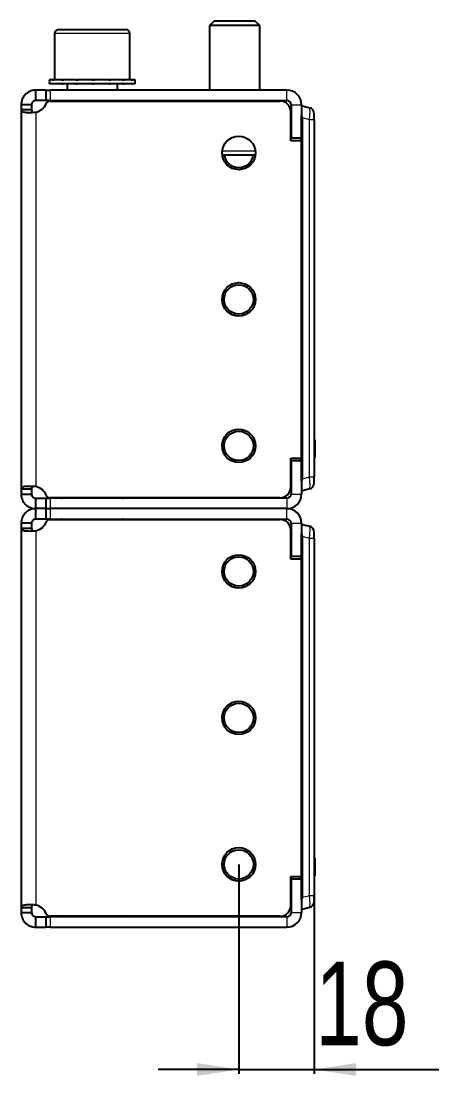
# Model space of a CAD drawing. Header units: millimetres. Extents: x 0 to 1950, y -808 to 619.
# Drawn here: x 1395.9 to 1496.4, y 253.8 to 505.9 of the extents above; entities that cross this region are included whole.
import ezdxf

# ---------------------------------------------------------------- set-up
doc = ezdxf.new("R2010")
doc.units = ezdxf.units.MM
doc.layers.add('FORMAT', color=7, linetype='Continuous')
doc.styles.add('SLDTEXTSTYLE0', font='TXT', dxfattribs={"width": 0.75})
doc.dimstyles.new('SLDDIMSTYLE1', dxfattribs={"dimtxt": 20, "dimasz": 10, "dimexe": 0, "dimexo": 0.0625, "dimgap": 5, "dimtad": 2, "dimdec": 1, "dimrnd": 1e-09, "dimzin": 12, "dimdsep": 46, "dimtxsty": 'SLDTEXTSTYLE0', "dimsah": 1, "dimcen": 0.09, "dimadec": 0, "dimazin": 3, "dimtfac": 1, "dimtmove": 0, "dimatfit": 0, "dimfxl": 0, "dimfrac": 2, "dimtolj": 1, "dimtzin": 12, "dimarcsym": 0})

# ---------------------------------------------------------------- blocks, each defined once
blk = doc.blocks.new('_D_4')
at = {"layer": 'FORMAT'}
for p, q in [((1447.92, 304.38), (1447.92, 254.38)), ((1465.92, 299.63), (1465.92, 254.38)), ((1447.92, 255.38), (1428.69, 255.38)), ((1447.92, 255.38), (1465.92, 255.38)), ((1465.92, 255.38), (1495.7, 255.38))]:
    blk.add_line(p, q, dxfattribs=at)
for points in [[(1447.92, 255.38), (1437.92, 256.92), (1437.92, 253.85)], [(1465.92, 255.38), (1475.92, 253.85), (1475.92, 256.92)]]:
    blk.add_solid(points, dxfattribs=at)
at = {"layer": 'FORMAT', "insert": (1466.15, 281.17), "char_height": 20, "attachment_point": 1, "style": 'SLDTEXTSTYLE0'}
blk.add_mtext('18', dxfattribs=at)

msp = doc.modelspace()

# ---------------------------------------------------------------- linework, layer by layer
at = {"color": 7, "linetype": 'Continuous', "lineweight": 25}
for p, q in [((1442, 505.89), (1440.92, 504.82)), ((1440.92, 504.82), (1440.92, 489.39)), ((1452.92, 504.82), (1440.92, 504.82)), ((1451.85, 505.89), (1442, 505.89)), ((1452.92, 504.82), (1451.85, 505.89)), ((1452.92, 489.39), (1452.92, 504.82)), ((1403.92, 502.89), (1403.92, 491.89)), ((1404.92, 503.89), (1420.92, 503.89)), ((1421.92, 491.89), (1421.92, 502.89)), ((1402.67, 491.89), (1402.67, 490.89)), ((1402.67, 491.89), (1402.68, 491.89)), ((1402.68, 491.89), (1402.68, 491.64)), ((1403.48, 491.89), (1402.68, 491.89)), ((1403.48, 491.89), (1403.57, 491.89)), ((1403.57, 491.89), (1403.57, 491.64)), ((1405.71, 491.89), (1403.57, 491.89)), ((1405.71, 491.89), (1405.89, 491.89)), ((1405.89, 491.89), (1405.89, 491.64)), ((1409.05, 491.89), (1405.89, 491.89)), ((1409.05, 491.89), (1409.28, 491.89)), ((1409.28, 491.89), (1409.28, 491.64)), ((1412.98, 491.89), (1409.28, 491.89)), ((1412.98, 491.89), (1413.06, 491.89)), ((1413.19, 491.89), (1413.23, 491.89)), ((1413.23, 491.89), (1413.23, 491.64)), ((1416.9, 491.89), (1413.23, 491.89)), ((1416.9, 491.89), (1417.12, 491.89)), ((1417.12, 491.89), (1417.12, 491.64)), ((1420.21, 491.89), (1417.12, 491.89)), ((1420.21, 491.89), (1420.38, 491.89)), ((1420.38, 491.89), (1420.38, 491.64)), ((1422.41, 491.89), (1420.38, 491.89)), ((1422.41, 491.89), (1422.51, 491.89)), ((1422.51, 491.89), (1422.51, 491.64)), ((1423.17, 491.89), (1422.51, 491.89)), ((1423.17, 490.89), (1423.17, 491.89)), ((1399.42, 486.89), (1399.42, 489.39)), ((1401.83, 489.39), (1399.42, 489.39)), ((1401.83, 489.39), (1401.83, 486.89)), ((1401.83, 489.39), (1402.83, 489.39)), ((1402.67, 490.89), (1402.68, 490.89)), ((1402.68, 490.89), (1402.68, 491.14)), ((1403.48, 490.89), (1402.68, 490.89)), ((1459.42, 489.39), (1402.83, 489.39)), ((1403.48, 490.89), (1403.57, 490.89)), ((1403.57, 490.89), (1403.57, 491.14)), ((1405.71, 490.89), (1403.57, 490.89)), ((1405.71, 490.89), (1405.89, 490.89)), ((1405.89, 490.89), (1405.89, 491.14)), ((1409.05, 490.89), (1405.89, 490.89)), ((1406.92, 490.89), (1406.92, 489.39)), ((1409.05, 490.89), (1409.28, 490.89)), ((1409.28, 490.89), (1409.28, 491.14)), ((1412.98, 490.89), (1409.28, 490.89)), ((1412.98, 490.89), (1413.15, 490.89)), ((1413.15, 490.89), (1413.23, 490.89)), ((1413.23, 490.89), (1413.23, 491.14)), ((1416.9, 490.89), (1413.23, 490.89)), ((1416.9, 490.89), (1417.12, 490.89)), ((1417.12, 490.89), (1417.12, 491.14)), ((1420.21, 490.89), (1417.12, 490.89)), ((1418.92, 489.39), (1418.92, 490.89)), ((1420.21, 490.89), (1420.38, 490.89)), ((1420.38, 490.89), (1420.38, 491.14)), ((1422.41, 490.89), (1420.38, 490.89)), ((1422.41, 490.89), (1422.51, 490.89)), ((1422.51, 490.89), (1422.51, 491.14)), ((1423.17, 490.89), (1422.51, 490.89)), ((1401.83, 486.89), (1399.42, 486.89)), ((1402.83, 486.89), (1401.83, 486.89)), ((1402.83, 486.89), (1459.42, 486.89)), ((1402.85, 486.79), (1457.82, 486.79)), ((1436.67, 486.89), (1436.67, 486.79)), ((1436.97, 486.89), (1436.97, 486.79)), ((1438.65, 486.89), (1438.65, 486.79)), ((1441.6, 486.89), (1441.6, 486.79)), ((1445.36, 486.89), (1445.36, 486.79)), ((1449.35, 486.89), (1449.35, 486.79)), ((1452.98, 486.89), (1452.98, 486.79)), ((1455.68, 486.89), (1455.68, 486.79)), ((1457.05, 486.89), (1457.05, 486.79)), ((1457.17, 486.79), (1457.17, 486.89)), ((1395.92, 485.89), (1395.92, 484.67)), ((1398.42, 485.89), (1395.92, 485.89)), ((1395.92, 484.67), (1395.92, 394.11)), ((1398.42, 484.67), (1395.92, 484.67)), ((1398.42, 485.89), (1398.42, 484.67)), ((1460.32, 477.29), (1460.32, 484.29)), ((1460.42, 485.89), (1460.42, 477.94)), ((1462.92, 485.89), (1462.92, 477.94)), ((1462.92, 485.64), (1463.12, 485.64)), ((1463.12, 485.64), (1464.81, 485.19)), ((1462.92, 395.92), (1462.92, 483.37)), ((1463.12, 396.54), (1463.12, 482.74)), ((1465.92, 482.29), (1465.92, 483.74)), ((1465.92, 482.29), (1465.92, 407.84)), ((1460.32, 478.87), (1460.42, 478.66)), ((1462.92, 477.29), (1460.32, 477.29)), ((1462.92, 477.94), (1460.42, 477.94)), ((1462.92, 477.29), (1462.92, 401.49)), ((1451.89, 473.89), (1443.96, 473.89)), ((1465.92, 407.84), (1465.92, 399.64)), ((1466.12, 405.9), (1465.92, 405.9)), ((1466.12, 405.86), (1465.92, 405.86)), ((1466.12, 405.84), (1465.92, 405.84)), ((1466.12, 405.4), (1466.12, 402.08)), ((1460.32, 401.49), (1462.92, 401.49)), ((1460.32, 394.49), (1460.32, 401.49)), ((1460.42, 400.84), (1460.42, 392.89)), ((1462.92, 400.84), (1460.42, 400.84)), ((1462.92, 400.84), (1462.92, 392.89)), ((1466.12, 401.64), (1465.92, 401.64)), ((1466.12, 401.59), (1465.92, 401.59)), ((1460.32, 400.41), (1460.42, 400.63)), ((1465.92, 399.64), (1465.92, 396.99)), ((1465.92, 395.54), (1465.92, 396.99)), ((1395.92, 394.11), (1398.42, 394.11)), ((1395.92, 394.11), (1395.92, 392.89)), ((1398.42, 394.11), (1398.42, 392.89)), ((1463.12, 393.64), (1462.92, 393.64)), ((1464.81, 394.09), (1463.12, 393.64)), ((1395.92, 392.89), (1398.42, 392.89)), ((1399.42, 389.39), (1399.42, 391.89)), ((1399.42, 391.89), (1401.83, 391.89)), ((1401.83, 391.89), (1401.83, 389.39)), ((1401.83, 391.89), (1402.83, 391.89)), ((1459.42, 391.89), (1402.83, 391.89)), ((1457.82, 391.99), (1402.85, 391.99)), ((1399.42, 386.89), (1399.42, 389.39)), ((1401.83, 389.39), (1399.42, 389.39)), ((1401.83, 389.39), (1401.83, 386.89)), ((1401.83, 389.39), (1402.83, 389.39)), ((1459.42, 389.39), (1402.83, 389.39)), ((1398.42, 385.89), (1395.92, 385.89)), ((1395.92, 385.89), (1395.92, 384.67)), ((1398.42, 385.89), (1398.42, 384.67)), ((1401.83, 386.89), (1399.42, 386.89)), ((1402.83, 386.89), (1401.83, 386.89)), ((1402.83, 386.89), (1459.42, 386.89)), ((1402.85, 386.79), (1457.82, 386.79)), ((1460.42, 385.89), (1460.42, 377.94)), ((1462.92, 385.89), (1462.92, 377.94)), ((1462.92, 385.64), (1463.12, 385.64)), ((1463.12, 385.64), (1464.81, 385.19)), ((1395.92, 384.67), (1395.92, 294.11)), ((1398.42, 384.67), (1395.92, 384.67)), ((1460.32, 377.29), (1460.32, 384.29)), ((1462.92, 295.92), (1462.92, 383.37)), ((1465.92, 382.29), (1465.92, 383.74)), ((1463.12, 296.54), (1463.12, 382.74)), ((1465.92, 382.29), (1465.92, 307.84)), ((1460.32, 378.87), (1460.42, 378.66)), ((1462.92, 377.29), (1460.32, 377.29)), ((1462.92, 377.94), (1460.42, 377.94)), ((1462.92, 377.29), (1462.92, 301.49)), ((1465.92, 307.84), (1465.92, 299.64)), ((1466.12, 305.9), (1465.92, 305.9)), ((1466.12, 305.86), (1465.92, 305.86)), ((1466.12, 305.84), (1465.92, 305.84)), ((1466.12, 305.4), (1466.12, 302.08)), ((1460.32, 301.49), (1462.92, 301.49)), ((1460.32, 294.49), (1460.32, 301.49)), ((1460.32, 300.41), (1460.42, 300.63)), ((1460.42, 300.84), (1460.42, 292.89)), ((1462.92, 300.84), (1460.42, 300.84)), ((1462.92, 300.84), (1462.92, 292.89)), ((1466.12, 301.64), (1465.92, 301.64)), ((1466.12, 301.59), (1465.92, 301.59)), ((1465.92, 299.64), (1465.92, 296.99)), ((1465.92, 295.54), (1465.92, 296.99)), ((1395.92, 294.11), (1398.42, 294.11)), ((1395.92, 294.11), (1395.92, 292.89)), ((1395.92, 292.89), (1398.42, 292.89)), ((1398.42, 294.11), (1398.42, 292.89)), ((1463.12, 293.64), (1462.92, 293.64)), ((1464.81, 294.09), (1463.12, 293.64)), ((1399.42, 289.39), (1399.42, 291.89)), ((1399.42, 291.89), (1401.83, 291.89)), ((1401.83, 291.89), (1401.83, 289.39)), ((1401.83, 291.89), (1402.83, 291.89)), ((1459.42, 291.89), (1402.83, 291.89)), ((1457.82, 291.99), (1402.85, 291.99)), ((1399.42, 289.39), (1401.83, 289.39)), ((1402.83, 289.39), (1401.83, 289.39)), ((1402.83, 289.39), (1459.42, 289.39))]:
    msp.add_line(p, q, dxfattribs=at)
at = {"color": 8, "linetype": 'Continuous', "lineweight": 18}
for p, q in [((1421.92, 502.89), (1403.92, 502.89)), ((1402.83, 489.39), (1402.83, 486.89)), ((1459.42, 486.89), (1459.42, 489.39)), ((1399.42, 484.12), (1399.42, 394.67)), ((1460.42, 485.89), (1462.92, 485.89)), ((1464.81, 482.29), (1463.12, 482.74)), ((1464.81, 396.99), (1464.81, 482.29)), ((1465.92, 482.29), (1464.81, 482.29)), ((1462.73, 477.29), (1462.73, 477.94)), ((1443.96, 474.89), (1451.89, 474.89)), ((1466.12, 405.4), (1465.92, 405.4)), ((1462.73, 400.84), (1462.73, 401.49)), ((1466.12, 402.08), (1465.92, 402.08)), ((1463.12, 396.54), (1464.81, 396.99)), ((1464.81, 396.99), (1465.92, 396.99)), ((1402.83, 391.89), (1402.83, 389.39)), ((1459.42, 391.89), (1459.42, 389.39)), ((1460.42, 392.89), (1462.92, 392.89)), ((1402.83, 389.39), (1402.83, 386.89)), ((1459.42, 386.89), (1459.42, 389.39)), ((1460.42, 385.89), (1462.92, 385.89)), ((1399.42, 384.12), (1399.42, 294.67)), ((1464.81, 382.29), (1463.12, 382.74)), ((1464.81, 296.99), (1464.81, 382.29)), ((1465.92, 382.29), (1464.81, 382.29)), ((1462.73, 377.29), (1462.73, 377.94)), ((1466.12, 305.4), (1465.92, 305.4)), ((1462.73, 300.84), (1462.73, 301.49)), ((1466.12, 302.08), (1465.92, 302.08)), ((1463.12, 296.54), (1464.81, 296.99)), ((1464.81, 296.99), (1465.92, 296.99)), ((1460.42, 292.89), (1462.92, 292.89)), ((1402.83, 291.89), (1402.83, 289.39)), ((1459.42, 291.89), (1459.42, 289.39))]:
    msp.add_line(p, q, dxfattribs=at)
at = {"color": 7, "linetype": 'Continuous', "lineweight": 25}
for centre, radius in [((1447.92, 474.39), 4), ((1447.92, 439.39), 4), ((1447.92, 439.39), 3.5), ((1447.92, 404.39), 4), ((1447.92, 404.39), 3.5), ((1447.92, 374.39), 4), ((1447.92, 374.39), 3.5), ((1447.92, 339.39), 4), ((1447.92, 339.39), 3.5), ((1447.92, 304.39), 4), ((1447.92, 304.39), 3.5)]:
    msp.add_circle(centre, radius, dxfattribs=at)
for centre, radius, start, end in [((1404.92, 502.89), 1, 90, 180), ((1420.92, 502.89), 1, 0, 90), ((1459.42, 485.89), 3.5, 360, 90), ((1402.85, 485.79), 1, 90, 157.1146), ((1405.57, 486.54), 0.35, 45.5847, 90), ((1420.27, 486.54), 0.35, 90, 134.4153), ((1457.82, 484.29), 2.5, 360, 90), ((1459.42, 485.89), 1, 360, 90), ((1398.7, 487.54), 3.5, 281.8948, 337.1146), ((1464.42, 483.74), 1.5, 0, 75), ((1447.92, 474.39), 3.5, 188.2132, 351.7868), ((1398.7, 391.24), 3.5, 22.8854, 78.1052), ((1457.82, 394.49), 2.5, 270, 0), ((1464.42, 395.54), 1.5, 285, 0), ((1402.85, 392.99), 1, 202.8854, 270), ((1405.57, 392.24), 0.35, 270, 314.4153), ((1420.27, 392.24), 0.35, 225.5847, 270), ((1459.42, 392.89), 3.5, 270, 0), ((1459.42, 392.89), 1, 270, 0), ((1459.42, 385.89), 3.5, 360, 90), ((1398.7, 387.54), 3.5, 281.8948, 337.1146), ((1402.85, 385.79), 1, 90, 157.1146), ((1405.57, 386.54), 0.35, 45.5847, 90), ((1420.27, 386.54), 0.35, 90, 134.4153), ((1457.82, 384.29), 2.5, 360, 90), ((1459.42, 385.89), 1, 360, 90), ((1464.42, 383.74), 1.5, 0, 75), ((1464.42, 295.54), 1.5, 285, 0), ((1398.7, 291.24), 3.5, 22.8854, 78.1052), ((1402.85, 292.99), 1, 202.8854, 270), ((1457.82, 294.49), 2.5, 270, 0), ((1459.42, 292.89), 3.5, 270, 0), ((1459.42, 292.89), 1, 270, 0), ((1405.57, 292.24), 0.35, 270, 314.4153), ((1420.27, 292.24), 0.35, 225.5847, 270)]:
    msp.add_arc(centre, radius, start, end, dxfattribs=at)
at = {"color": 8, "linetype": 'Continuous', "lineweight": 18}
for centre, major_axis, start_param, end_param in [((1464.42, 482.19), (0.38, 3), 4.762686, 6.266445), ((1464.42, 397.1), (-0.38, 3), 3.158333, 4.662092), ((1464.42, 382.19), (0.38, 3), 4.762686, 6.266445), ((1464.42, 297.1), (-0.38, 3), 3.158333, 4.662092)]:
    msp.add_ellipse(centre, major_axis=major_axis, ratio=0.123038, start_param=start_param, end_param=end_param, dxfattribs=at)
at = {"color": 7, "linetype": 'Continuous', "lineweight": 25}
for centre, major_axis, start_param, end_param in [((1451.53, 485.64), (11.57, -3.1), 0.067037, 0.253072), ((1451.53, 393.64), (11.57, 3.1), 6.030113, 6.216148), ((1451.53, 385.64), (11.57, -3.1), 0.067037, 0.253072), ((1451.53, 293.64), (11.57, 3.1), 6.030113, 6.216148)]:
    msp.add_ellipse(centre, major_axis=major_axis, ratio=0.250563, start_param=start_param, end_param=end_param, dxfattribs=at)
for points, knots in [([(1402.68, 491.64), (1402.68, 491.68), (1402.68, 491.75), (1402.68, 491.83), (1402.68, 491.87), (1402.67, 491.89)], [0, 0, 0, 0, 0.499981, 0.749988, 1, 1, 1, 1]), ([(1403.57, 491.64), (1403.56, 491.68), (1403.53, 491.75), (1403.5, 491.83), (1403.48, 491.87), (1403.48, 491.89)], [0, 0, 0, 0, 0.499981, 0.749988, 1, 1, 1, 1]), ([(1405.89, 491.64), (1405.86, 491.68), (1405.82, 491.75), (1405.76, 491.83), (1405.73, 491.87), (1405.71, 491.89)], [0, 0, 0, 0, 0.4999808, 0.7499881, 1, 1, 1, 1]), ([(1409.28, 491.64), (1409.24, 491.68), (1409.19, 491.75), (1409.11, 491.83), (1409.07, 491.87), (1409.05, 491.89)], [0, 0, 0, 0, 0.499981, 0.749988, 1, 1, 1, 1]), ([(1413.23, 491.64), (1413.18, 491.68), (1413.12, 491.75), (1413.04, 491.83), (1413, 491.87), (1412.98, 491.89)], [0, 0, 0, 0, 0.499981, 0.749988, 1, 1, 1, 1]), ([(1413.23, 491.64), (1413.21, 491.71), (1413.19, 491.84), (1413.16, 491.88), (1413.15, 491.89)], [0, 0, 0, 0, 0.561794, 1, 1, 1, 1]), ([(1417.12, 491.64), (1417.09, 491.68), (1417.03, 491.75), (1416.95, 491.83), (1416.91, 491.87), (1416.9, 491.89)], [0, 0, 0, 0, 0.4999808, 0.7499881, 1, 1, 1, 1]), ([(1420.38, 491.64), (1420.35, 491.68), (1420.31, 491.75), (1420.25, 491.83), (1420.22, 491.87), (1420.21, 491.89)], [0, 0, 0, 0, 0.499981, 0.749988, 1, 1, 1, 1]), ([(1422.51, 491.64), (1422.49, 491.68), (1422.47, 491.75), (1422.44, 491.83), (1422.42, 491.87), (1422.41, 491.89)], [0, 0, 0, 0, 0.4999808, 0.7499881, 1, 1, 1, 1]), ([(1399.42, 489.39), (1399.13, 489.37), (1398.58, 489.33), (1397.68, 488.98), (1396.79, 488.31), (1396.07, 487.2), (1395.97, 486.34), (1395.92, 485.89)], [0, 0, 0, 0, 0.16069, 0.301312, 0.521951, 0.753573, 1, 1, 1, 1]), ([(1402.67, 490.89), (1402.68, 490.91), (1402.68, 490.95), (1402.68, 491.04), (1402.68, 491.1), (1402.68, 491.14)], [0, 0, 0, 0, 0.25014, 0.50028, 1, 1, 1, 1]), ([(1403.48, 490.89), (1403.48, 490.91), (1403.5, 490.95), (1403.53, 491.04), (1403.56, 491.1), (1403.57, 491.14)], [0, 0, 0, 0, 0.25014, 0.50028, 1, 1, 1, 1]), ([(1405.71, 490.89), (1405.73, 490.91), (1405.76, 490.95), (1405.82, 491.04), (1405.86, 491.1), (1405.89, 491.14)], [0, 0, 0, 0, 0.25014, 0.50028, 1, 1, 1, 1]), ([(1409.05, 490.89), (1409.07, 490.91), (1409.11, 490.95), (1409.19, 491.04), (1409.24, 491.1), (1409.28, 491.14)], [0, 0, 0, 0, 0.25014, 0.50028, 1, 1, 1, 1]), ([(1412.98, 490.89), (1413, 490.91), (1413.04, 490.95), (1413.12, 491.04), (1413.18, 491.1), (1413.23, 491.14)], [0, 0, 0, 0, 0.25014, 0.50028, 1, 1, 1, 1]), ([(1413.23, 491.14), (1413.21, 491.07), (1413.19, 490.94), (1413.16, 490.91), (1413.15, 490.89)], [0, 0, 0, 0, 0.561794, 1, 1, 1, 1]), ([(1416.9, 490.89), (1416.91, 490.91), (1416.95, 490.95), (1417.03, 491.04), (1417.09, 491.1), (1417.12, 491.14)], [0, 0, 0, 0, 0.25014, 0.50028, 1, 1, 1, 1]), ([(1420.21, 490.89), (1420.22, 490.91), (1420.25, 490.95), (1420.31, 491.04), (1420.35, 491.1), (1420.38, 491.14)], [0, 0, 0, 0, 0.25014, 0.50028, 1, 1, 1, 1]), ([(1422.41, 490.89), (1422.42, 490.91), (1422.44, 490.95), (1422.47, 491.04), (1422.49, 491.1), (1422.51, 491.14)], [0, 0, 0, 0, 0.25014, 0.50028, 1, 1, 1, 1]), ([(1399.42, 486.89), (1399.34, 486.89), (1399.19, 486.87), (1398.98, 486.79), (1398.81, 486.69), (1398.68, 486.57), (1398.57, 486.43), (1398.45, 486.19), (1398.44, 486.01), (1398.42, 485.89)], [0, 0, 0, 0, 0.1567865, 0.2908092, 0.4035006, 0.4972984, 0.6071328, 0.7261813, 1, 1, 1, 1]), ([(1436.93, 486.79), (1436.93, 486.8), (1436.92, 486.84), (1436.92, 486.87), (1436.91, 486.89)], [0, 0, 0, 0, 0.374848, 1, 1, 1, 1]), ([(1438.57, 486.79), (1438.56, 486.8), (1438.54, 486.84), (1438.52, 486.87), (1438.51, 486.89)], [0, 0, 0, 0, 0.374848, 1, 1, 1, 1]), ([(1441.47, 486.79), (1441.46, 486.8), (1441.43, 486.84), (1441.41, 486.87), (1441.39, 486.89)], [0, 0, 0, 0, 0.374848, 1, 1, 1, 1]), ([(1445.21, 486.79), (1445.2, 486.8), (1445.17, 486.84), (1445.13, 486.87), (1445.11, 486.89)], [0, 0, 0, 0, 0.374848, 1, 1, 1, 1]), ([(1449.21, 486.79), (1449.2, 486.8), (1449.16, 486.84), (1449.13, 486.87), (1449.11, 486.89)], [0, 0, 0, 0, 0.374848, 1, 1, 1, 1]), ([(1452.86, 486.79), (1452.85, 486.8), (1452.82, 486.84), (1452.79, 486.87), (1452.78, 486.89)], [0, 0, 0, 0, 0.374848, 1, 1, 1, 1]), ([(1455.61, 486.79), (1455.6, 486.8), (1455.58, 486.84), (1455.56, 486.87), (1455.55, 486.89)], [0, 0, 0, 0, 0.374848, 1, 1, 1, 1]), ([(1457.03, 486.79), (1457.03, 486.8), (1457.02, 486.84), (1457.02, 486.87), (1457.01, 486.89)], [0, 0, 0, 0, 0.374848, 1, 1, 1, 1]), ([(1395.92, 484.67), (1395.98, 484.54), (1396.06, 484.33), (1396.63, 484.13), (1397.23, 484.06), (1397.87, 484.04), (1398.61, 484.06), (1399.15, 484.1), (1399.42, 484.12)], [0, 0, 0, 0, 0.254149, 0.448213, 0.574908, 0.708872, 0.850468, 1, 1, 1, 1]), ([(1398.42, 484.67), (1398.44, 484.55), (1398.46, 484.35), (1398.61, 484.14), (1398.74, 484.09), (1398.79, 484.08)], [0, 0, 0, 0, 0.488232, 0.819706, 1, 1, 1, 1]), ([(1466.12, 405.84), (1466.12, 405.83), (1466.12, 405.82), (1466.12, 405.7), (1466.12, 405.56), (1466.12, 405.45), (1466.12, 405.4)], [0, 0, 0, 0, 0.281303, 0.555629, 0.773878, 1, 1, 1, 1]), ([(1466.12, 402.08), (1466.12, 402.01), (1466.12, 401.89), (1466.12, 401.74), (1466.12, 401.65), (1466.12, 401.64), (1466.12, 401.64)], [0, 0, 0, 0, 0.285197, 0.560428, 0.777044, 1, 1, 1, 1]), ([(1399.42, 394.67), (1399.11, 394.68), (1398.52, 394.71), (1397.57, 394.72), (1396.71, 394.68), (1396.05, 394.47), (1395.97, 394.23), (1395.92, 394.11)], [0, 0, 0, 0, 0.17084, 0.319217, 0.548103, 0.767822, 1, 1, 1, 1]), ([(1398.95, 394.72), (1398.95, 394.72), (1398.88, 394.72), (1398.78, 394.71), (1398.65, 394.66), (1398.55, 394.57), (1398.45, 394.4), (1398.43, 394.23), (1398.42, 394.11)], [0, 0, 0, 0, 0.010499, 0.167595, 0.301027, 0.450649, 0.615637, 1, 1, 1, 1]), ([(1395.92, 392.89), (1395.94, 392.63), (1395.97, 392.14), (1396.26, 391.32), (1396.72, 390.61), (1397.35, 390.05), (1397.96, 389.69), (1398.67, 389.44), (1399.17, 389.41), (1399.42, 389.39)], [0, 0, 0, 0, 0.144067, 0.271276, 0.474907, 0.597997, 0.726338, 0.860245, 1, 1, 1, 1]), ([(1398.42, 392.89), (1398.44, 392.75), (1398.46, 392.56), (1398.59, 392.34), (1398.69, 392.2), (1398.83, 392.08), (1399.01, 391.97), (1399.21, 391.9), (1399.35, 391.9), (1399.42, 391.89)], [0, 0, 0, 0, 0.294103, 0.406373, 0.497014, 0.611853, 0.731691, 0.860101, 1, 1, 1, 1]), ([(1399.42, 389.39), (1399.13, 389.37), (1398.58, 389.33), (1397.68, 388.98), (1396.79, 388.31), (1396.07, 387.2), (1395.97, 386.34), (1395.92, 385.89)], [0, 0, 0, 0, 0.16069, 0.301312, 0.521951, 0.753573, 1, 1, 1, 1]), ([(1399.42, 386.89), (1399.34, 386.89), (1399.19, 386.87), (1398.98, 386.79), (1398.81, 386.69), (1398.68, 386.57), (1398.57, 386.43), (1398.45, 386.19), (1398.44, 386.01), (1398.42, 385.89)], [0, 0, 0, 0, 0.1567865, 0.2908092, 0.4035006, 0.4972984, 0.6071328, 0.7261813, 1, 1, 1, 1]), ([(1395.92, 384.67), (1395.98, 384.54), (1396.06, 384.33), (1396.63, 384.13), (1397.23, 384.06), (1397.87, 384.04), (1398.61, 384.06), (1399.15, 384.1), (1399.42, 384.12)], [0, 0, 0, 0, 0.254149, 0.448213, 0.574908, 0.708872, 0.850468, 1, 1, 1, 1]), ([(1398.42, 384.67), (1398.44, 384.55), (1398.46, 384.35), (1398.61, 384.14), (1398.74, 384.09), (1398.79, 384.08)], [0, 0, 0, 0, 0.488232, 0.819706, 1, 1, 1, 1]), ([(1466.12, 305.84), (1466.12, 305.83), (1466.12, 305.82), (1466.12, 305.7), (1466.12, 305.56), (1466.12, 305.45), (1466.12, 305.4)], [0, 0, 0, 0, 0.281303, 0.555629, 0.773878, 1, 1, 1, 1]), ([(1466.12, 302.08), (1466.12, 302.01), (1466.12, 301.89), (1466.12, 301.74), (1466.12, 301.65), (1466.12, 301.64), (1466.12, 301.64)], [0, 0, 0, 0, 0.285197, 0.560428, 0.777044, 1, 1, 1, 1]), ([(1399.42, 294.67), (1399.11, 294.68), (1398.52, 294.71), (1397.57, 294.72), (1396.71, 294.68), (1396.05, 294.47), (1395.97, 294.23), (1395.92, 294.11)], [0, 0, 0, 0, 0.17084, 0.319217, 0.548103, 0.767822, 1, 1, 1, 1]), ([(1395.92, 292.89), (1395.94, 292.63), (1395.97, 292.14), (1396.26, 291.32), (1396.72, 290.61), (1397.35, 290.05), (1397.96, 289.69), (1398.67, 289.44), (1399.17, 289.41), (1399.42, 289.39)], [0, 0, 0, 0, 0.144067, 0.271276, 0.474907, 0.597997, 0.726338, 0.860245, 1, 1, 1, 1]), ([(1398.95, 294.72), (1398.95, 294.72), (1398.88, 294.72), (1398.78, 294.71), (1398.65, 294.66), (1398.55, 294.57), (1398.45, 294.4), (1398.43, 294.23), (1398.42, 294.11)], [0, 0, 0, 0, 0.010499, 0.167595, 0.301027, 0.450649, 0.615637, 1, 1, 1, 1]), ([(1398.42, 292.89), (1398.44, 292.75), (1398.46, 292.56), (1398.59, 292.34), (1398.69, 292.2), (1398.83, 292.08), (1399.01, 291.97), (1399.21, 291.9), (1399.35, 291.9), (1399.42, 291.89)], [0, 0, 0, 0, 0.294103, 0.406373, 0.497014, 0.611853, 0.731691, 0.860101, 1, 1, 1, 1])]:
    msp.add_open_spline(points, degree=3, knots=knots, dxfattribs=at)

# ---------------------------------------------------------------- dimensions: what is measured, and where the dimension line sits
at = {"layer": 'FORMAT'}
dim = msp.add_linear_dim(base=(1465.92, 255.38), p1=(1447.92, 304.39), p2=(1465.92, 299.64), dimstyle='SLDDIMSTYLE1', dxfattribs=at)
dim.commit()
dim.dimension.update_dxf_attribs({"geometry": '_D_4', "text_midpoint": (1480.92, 255.38), "dimtype": 160})

doc.saveas('drawing.dxf')
